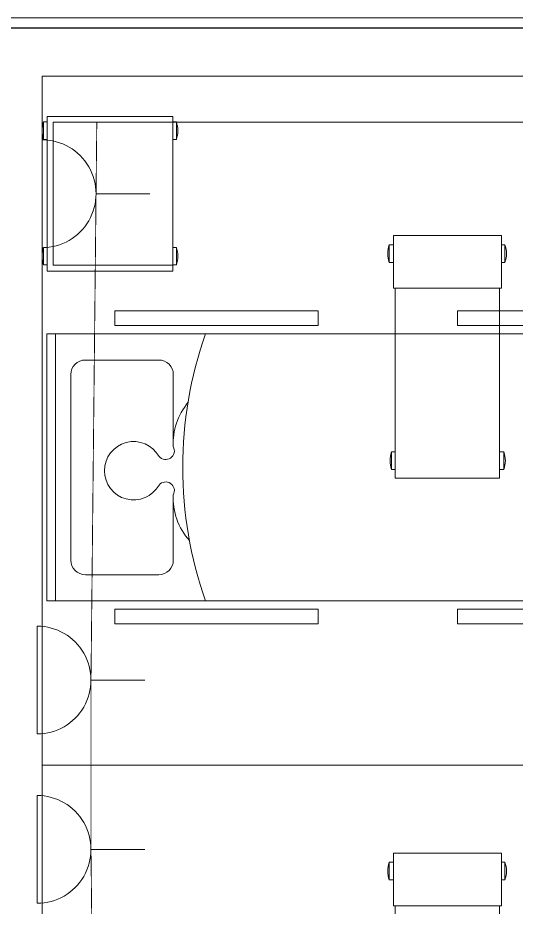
# Model space of a CAD drawing. Header units: metres. Extents: x 75097 to 220762, y -1557923 to -1361206.
# Drawn here: x 147968 to 149676, y -1436648 to -1433603 of the extents above; entities that cross this region are included whole.
import ezdxf

# ---------------------------------------------------------------- set-up
doc = ezdxf.new("R2010")
doc.units = ezdxf.units.M
doc.layers.get('0').update_dxf_attribs({"lineweight": 0})
doc.layers.add('A-100 - Copy$0$axes', color=8, linetype='Continuous')
for name, color, linetype, lineweight in [('A-100 - Copy$0$Medical Equipment and Furniture', 8, 'Continuous', 0), ('A-100 - Copy$0$Medical Equipment and Furniture1', 8, 'Continuous', 5), ('A-100 - Copy$0$Walls', 8, 'Continuous', 0)]:
    doc.layers.add(name, color=color, linetype=linetype, lineweight=lineweight)
doc.layers.add('E-POWR', color=7, linetype='Continuous', lineweight=9, true_color=0x4e7e3e)

# ---------------------------------------------------------------- blocks, each defined once
blk = doc.blocks.new('NORMAL SOCKET')
at = {"layer": 'E-POWR'}
for p, q in [((0, 307.7), (0, 615.4)), ((-307.7, 0), (307.7, 0))]:
    blk.add_line(p, q, dxfattribs=at)
blk.add_ellipse((0, 0), major_axis=(32.8, 305.9), ratio=1, start_param=4.81904, end_param=7.960633, dxfattribs=at)
blk = doc.blocks.new('A-100 - Copy$0$Hospital Bed')
at = {"layer": 'A-100 - Copy$0$Medical Equipment and Furniture1'}
for p, q in [((38.338, -101.6315, 0), (38.338, -101.6815, 0)), ((38.338, -101.6315, 0), (39.0347, -101.6315, 0)), ((39.0347, -101.6315, 0), (39.0347, -101.6815, 0)), ((39.5123, -101.6315, 0), (40.209, -101.6315, 0)), ((39.5123, -101.6315, 0), (39.5123, -101.6815, 0)), ((40.209, -101.6315, 0), (40.209, -101.6815, 0)), ((38.338, -101.6815, 0), (39.0347, -101.6815, 0)), ((39.5123, -101.6815, 0), (40.209, -101.6815, 0)), ((38.105, -102.6245, 0), (38.105, -101.7101, 0)), ((38.105, -101.7101, 0), (40.4164, -101.7101, 0)), ((38.135, -102.6245, 0), (38.135, -101.7101, 0)), ((40.3864, -101.7101, 0), (40.3864, -102.6245, 0)), ((40.4164, -101.7101, 0), (40.4164, -102.6245, 0)), ((38.2374, -101.7997, 0), (38.4887, -101.7997, 0)), ((38.1874, -102.485, 0), (38.1874, -101.8497, 0)), ((38.5387, -102.0476, 0), (38.5387, -101.8497, 0)), ((38.5387, -102.485, 0), (38.5387, -102.264, 0)), ((38.4887, -102.535, 0), (38.2374, -102.535, 0)), ((40.4164, -102.6245, 0), (38.105, -102.6245, 0)), ((38.338, -102.6532, 0), (38.338, -102.7032, 0)), ((39.0347, -102.6532, 0), (38.338, -102.6532, 0)), ((39.0347, -102.6532, 0), (39.0347, -102.7032, 0)), ((40.209, -102.6532, 0), (39.5123, -102.6532, 0)), ((39.5123, -102.6532, 0), (39.5123, -102.7032, 0)), ((40.209, -102.6532, 0), (40.209, -102.7032, 0)), ((39.0347, -102.7032, 0), (38.338, -102.7032, 0)), ((40.209, -102.7032, 0), (39.5123, -102.7032, 0))]:
    blk.add_line(p, q, dxfattribs=at)
at = {"layer": 'A-100 - Copy$0$Medical Equipment and Furniture1', "elevation": 0}
for points in [[(38.6489, -102.6245), (38.6489, -102.6245), (38.6489, -102.6245), (38.6489, -102.6245), (38.6489, -102.6245), (38.6489, -102.6245), (38.6489, -102.6245), (38.6489, -102.6245), (38.6489, -102.6245), (38.6489, -102.6245), (38.6489, -102.6245), (38.6489, -102.6245), (38.6489, -102.6245), (38.6489, -102.6245), (38.6489, -102.6245), (38.6489, -102.6245), (38.6489, -102.6245), (38.6489, -102.6245), (38.6489, -102.6245), (38.6489, -102.6245), (38.6489, -102.6245), (38.6489, -102.6245), (38.6489, -102.6245), (38.6489, -102.6245), (38.6489, -102.6245), (38.6489, -102.6245), (38.6489, -102.6245), (38.6489, -102.6245), (38.6489, -102.6245), (38.6489, -102.6245), (38.6489, -102.6245), (38.6489, -102.6245), (38.6489, -102.6245), (38.6489, -102.6245), (38.6489, -102.6245), (38.6489, -102.6245), (38.6489, -102.6245), (38.6489, -102.6245), (38.6489, -102.6245), (38.6489, -102.6245), (38.6489, -102.6245), (38.6489, -102.6245), (38.6489, -102.6245), (38.6489, -102.6245), (38.6489, -102.6245), (38.6489, -102.6245), (38.6489, -102.6245), (38.6489, -102.6245), (38.6489, -102.6245), (38.6489, -102.6245), (38.6489, -102.6245), (38.6489, -102.6245), (38.6489, -102.6245), (38.6489, -102.6245), (38.6489, -102.6245), (38.6489, -102.6245), (38.6489, -102.6245), (38.6489, -102.6245), (38.6489, -102.6245), (38.6489, -102.6245), (38.6489, -102.6245), (38.6489, -102.6245), (38.6489, -102.6245), (38.6489, -102.6245), (38.6489, -102.6245), (38.6489, -102.6245), (38.6489, -102.6245), (38.6489, -102.6245), (38.6489, -102.6245), (38.6489, -102.6245), (38.6489, -102.6245), (38.6489, -102.6245), (38.6489, -102.6245), (38.6489, -102.6245), (38.6489, -102.6245), (38.6489, -102.6245), (38.6489, -102.6245), (38.6489, -102.6245), (38.6489, -102.6245), (38.6489, -102.6245), (38.6489, -102.6245), (38.6489, -102.6245), (38.6489, -102.6245), (38.6489, -102.6245), (38.6489, -102.6245), (38.6489, -102.6245), (38.6489, -102.6245), (38.6489, -102.6245), (38.6489, -102.6245), (38.6489, -102.6245), (38.6489, -102.6245), (38.6489, -102.6245), (38.6489, -102.6245), (38.6489, -102.6245), (38.6489, -102.6245), (38.6489, -102.6245), (38.6489, -102.6245), (38.6489, -102.6245), (38.6489, -102.6245), (38.6489, -102.6245), (38.6489, -102.6245), (38.6489, -102.6245), (38.6489, -102.6245), (38.6489, -102.6245), (38.6489, -102.6245), (38.6489, -102.6245), (38.6489, -102.6245), (38.6489, -102.6245), (38.6489, -102.6245), (38.6489, -102.6245), (38.6489, -102.6245), (38.6489, -102.6245), (38.6489, -102.6245), (38.6489, -102.6245), (38.6489, -102.6245), (38.6489, -102.6245), (38.6489, -102.6245), (38.6489, -102.6245), (38.6489, -102.6245), (38.6489, -102.6245), (38.6489, -102.6245), (38.6489, -102.6245), (38.6489, -102.6245), (38.6489, -102.6245), (38.6489, -102.6245), (38.6489, -102.6245), (38.6489, -102.6245), (38.6489, -102.6245), (38.6489, -102.6245), (38.6489, -102.6245), (38.6489, -102.6245), (38.6489, -102.6245), (38.6489, -102.6245), (38.6489, -102.6245), (38.6489, -102.6245), (38.6489, -102.6245), (38.6489, -102.6245), (38.6489, -102.6245), (38.6489, -102.6245), (38.6489, -102.6245), (38.6489, -102.6245), (38.6489, -102.6245), (38.6489, -102.6245), (38.6489, -102.6245), (38.6489, -102.6245), (38.6489, -102.6245), (38.6489, -102.6245), (38.6489, -102.6245), (38.6489, -102.6245), (38.6489, -102.6245), (38.6489, -102.6245), (38.6489, -102.6245), (38.6489, -102.6245), (38.6489, -102.6245), (38.6489, -102.6245), (38.6489, -102.6245), (38.6489, -102.6245), (38.6489, -102.6245), (38.6489, -102.6245), (38.6489, -102.6245), (38.6489, -102.6245), (38.6489, -102.6245), (38.6489, -102.6245), (38.6489, -102.6245), (38.6489, -102.6245), (38.6489, -102.6245), (38.6489, -102.6245), (38.6489, -102.6245), (38.6489, -102.6245), (38.6489, -102.6245), (38.6489, -102.6245), (38.6489, -102.6245), (38.6489, -102.6245), (38.6489, -102.6245), (38.6489, -102.6245), (38.6489, -102.6245), (38.6489, -102.6245), (38.6489, -102.6245), (38.6489, -102.6245), (38.6489, -102.6245), (38.6489, -102.6245), (38.6489, -102.6245), (38.6489, -102.6245), (38.6489, -102.6245), (38.6489, -102.6245), (38.6489, -102.6245), (38.6489, -102.6245), (38.6489, -102.6245), (38.6489, -102.6245), (38.6489, -102.6245), (38.6489, -102.6245), (38.6489, -102.6245), (38.6489, -102.6245), (38.6489, -102.6245), (38.6489, -102.6245), (38.6489, -102.6245), (38.6489, -102.6245), (38.6489, -102.6245), (38.6489, -102.6245), (38.6489, -102.6245), (38.6489, -102.6245), (38.6489, -102.6245), (38.6489, -102.6245), (38.6489, -102.6245), (38.6489, -102.6245), (38.6489, -102.6245), (38.6489, -102.6245), (38.6489, -102.6245), (38.6489, -102.6245), (38.6489, -102.6245), (38.6489, -102.6245), (38.6489, -102.6245), (38.6489, -102.6245), (38.6489, -102.6245), (38.6489, -102.6245), (38.6489, -102.6245), (38.6489, -102.6245), (38.6489, -102.6245), (38.6489, -102.6245)], [(38.6489, -102.6245), (38.6489, -102.6245), (38.6489, -102.6245), (38.6489, -102.6245), (38.6489, -102.6245), (38.6489, -102.6245), (38.6489, -102.6245), (38.6489, -102.6245), (38.6489, -102.6245), (38.6489, -102.6245), (38.6489, -102.6245), (38.6489, -102.6245), (38.6489, -102.6245), (38.6489, -102.6245), (38.6489, -102.6245), (38.6489, -102.6245), (38.6489, -102.6245), (38.6489, -102.6245), (38.6489, -102.6245), (38.6489, -102.6245), (38.6489, -102.6245), (38.6489, -102.6245), (38.6489, -102.6245), (38.6489, -102.6245), (38.6489, -102.6245), (38.6489, -102.6245), (38.6489, -102.6245), (38.6489, -102.6245), (38.6489, -102.6245), (38.6489, -102.6245), (38.6489, -102.6245), (38.6489, -102.6245), (38.6489, -102.6245), (38.6489, -102.6245), (38.6489, -102.6245), (38.6489, -102.6245), (38.6489, -102.6245), (38.6489, -102.6245), (38.6489, -102.6245), (38.6489, -102.6245), (38.6489, -102.6245), (38.6489, -102.6245), (38.6489, -102.6245), (38.6489, -102.6245), (38.6489, -102.6245), (38.6489, -102.6245), (38.6489, -102.6245), (38.6489, -102.6245), (38.6489, -102.6245), (38.6489, -102.6245), (38.6489, -102.6245), (38.6489, -102.6245), (38.6489, -102.6245), (38.6489, -102.6245), (38.6489, -102.6245), (38.6489, -102.6245), (38.6489, -102.6245), (38.6489, -102.6245), (38.6489, -102.6245), (38.6489, -102.6245), (38.6489, -102.6245), (38.6489, -102.6245), (38.6489, -102.6245), (38.6489, -102.6245), (38.6489, -102.6245), (38.6489, -102.6245), (38.6489, -102.6245), (38.6489, -102.6245), (38.6489, -102.6245), (38.6489, -102.6245), (38.6489, -102.6245), (38.6489, -102.6245), (38.6489, -102.6245), (38.6489, -102.6245), (38.6489, -102.6245), (38.6489, -102.6245), (38.6489, -102.6245), (38.6489, -102.6245), (38.6489, -102.6245), (38.6489, -102.6245), (38.6489, -102.6245), (38.6489, -102.6245), (38.6489, -102.6245), (38.6489, -102.6245), (38.6489, -102.6245), (38.6489, -102.6245), (38.6489, -102.6245), (38.6489, -102.6245), (38.6489, -102.6245), (38.6489, -102.6245), (38.6489, -102.6245), (38.6489, -102.6245), (38.6489, -102.6245), (38.6489, -102.6245), (38.6489, -102.6245), (38.6489, -102.6245), (38.6489, -102.6245), (38.6489, -102.6245), (38.6489, -102.6245), (38.6489, -102.6245), (38.6489, -102.6245), (38.6489, -102.6245), (38.6489, -102.6245), (38.6489, -102.6245), (38.6489, -102.6245), (38.6489, -102.6245), (38.6489, -102.6245), (38.6489, -102.6245), (38.6489, -102.6245), (38.6489, -102.6245), (38.6489, -102.6245), (38.6489, -102.6245), (38.6489, -102.6245), (38.6489, -102.6245), (38.6489, -102.6245), (38.6489, -102.6245), (38.6489, -102.6245), (38.6489, -102.6245), (38.6489, -102.6245), (38.6489, -102.6245), (38.6489, -102.6245), (38.6489, -102.6245), (38.6489, -102.6245), (38.6489, -102.6245), (38.6489, -102.6245), (38.6489, -102.6245), (38.6489, -102.6245), (38.6489, -102.6245), (38.6489, -102.6245), (38.6489, -102.6245), (38.6489, -102.6245), (38.6489, -102.6245), (38.6489, -102.6245), (38.6489, -102.6245), (38.6489, -102.6245), (38.6489, -102.6245), (38.6489, -102.6245), (38.6489, -102.6245), (38.6489, -102.6245), (38.6489, -102.6245), (38.6489, -102.6245), (38.6489, -102.6245), (38.6489, -102.6245), (38.6489, -102.6245), (38.6489, -102.6245), (38.6489, -102.6245), (38.6489, -102.6245), (38.6489, -102.6245), (38.6489, -102.6245), (38.6489, -102.6245), (38.6489, -102.6245), (38.6489, -102.6245), (38.6489, -102.6245), (38.6489, -102.6245), (38.6489, -102.6245), (38.6489, -102.6245), (38.6489, -102.6245), (38.6489, -102.6245), (38.6489, -102.6245), (38.6489, -102.6245), (38.6489, -102.6245), (38.6489, -102.6245), (38.6489, -102.6245), (38.6489, -102.6245), (38.6489, -102.6245), (38.6489, -102.6245), (38.6489, -102.6245), (38.6489, -102.6245), (38.6489, -102.6245), (38.6489, -102.6245), (38.6489, -102.6245), (38.6489, -102.6245), (38.6489, -102.6245), (38.6489, -102.6245), (38.6489, -102.6245), (38.6489, -102.6245), (38.6489, -102.6245), (38.6489, -102.6245), (38.6489, -102.6245), (38.6489, -102.6245), (38.6489, -102.6245), (38.6489, -102.6245), (38.6489, -102.6245), (38.6489, -102.6245), (38.6489, -102.6245), (38.6489, -102.6245), (38.6489, -102.6245), (38.6489, -102.6245), (38.6489, -102.6245), (38.6489, -102.6245), (38.6489, -102.6245), (38.6489, -102.6245), (38.6489, -102.6245), (38.6489, -102.6245), (38.6489, -102.6245), (38.6489, -102.6245), (38.6489, -102.6245), (38.6489, -102.6245), (38.6489, -102.6245), (38.6489, -102.6245), (38.6489, -102.6245), (38.6489, -102.6245), (38.6489, -102.6245), (38.6489, -102.6245), (38.6489, -102.6245), (38.6489, -102.6245), (38.6489, -102.6245), (38.6489, -102.6245), (38.6489, -102.6245), (38.6489, -102.6245), (38.6489, -102.6245), (38.6489, -102.6245), (38.6489, -102.6245), (38.6489, -102.6245)], [(38.6489, -102.6245), (38.6489, -102.6245), (38.6489, -102.6245), (38.6489, -102.6245), (38.6489, -102.6245), (38.6489, -102.6245), (38.6489, -102.6245), (38.6489, -102.6245), (38.6489, -102.6245), (38.6489, -102.6245), (38.6489, -102.6245), (38.6489, -102.6245), (38.6489, -102.6245), (38.6489, -102.6245), (38.6489, -102.6245), (38.6489, -102.6245), (38.6489, -102.6245), (38.6489, -102.6245), (38.6489, -102.6245), (38.6489, -102.6245), (38.6489, -102.6245), (38.6489, -102.6245), (38.6489, -102.6245), (38.6489, -102.6245), (38.6489, -102.6245), (38.6489, -102.6245), (38.6489, -102.6245), (38.6489, -102.6245), (38.6489, -102.6245), (38.6489, -102.6245), (38.6489, -102.6245), (38.6489, -102.6245), (38.6489, -102.6245), (38.6489, -102.6245), (38.6489, -102.6245), (38.6489, -102.6245), (38.6489, -102.6245), (38.6489, -102.6245), (38.6489, -102.6245), (38.6489, -102.6245), (38.6489, -102.6245), (38.6489, -102.6245), (38.6489, -102.6245), (38.6489, -102.6245), (38.6489, -102.6245), (38.6489, -102.6245), (38.6489, -102.6245), (38.6489, -102.6245), (38.6489, -102.6245), (38.6489, -102.6245), (38.6489, -102.6245), (38.6489, -102.6245), (38.6489, -102.6245), (38.6489, -102.6245), (38.6489, -102.6245), (38.6489, -102.6245), (38.6489, -102.6245), (38.6489, -102.6245), (38.6489, -102.6245), (38.6489, -102.6245), (38.6489, -102.6245), (38.6489, -102.6245), (38.6489, -102.6245), (38.6489, -102.6245), (38.6489, -102.6245), (38.6489, -102.6245), (38.6489, -102.6245), (38.6489, -102.6245), (38.6489, -102.6245), (38.6489, -102.6245), (38.6489, -102.6245), (38.6489, -102.6245), (38.6489, -102.6245), (38.6489, -102.6245), (38.6489, -102.6245), (38.6489, -102.6245), (38.6489, -102.6245), (38.6489, -102.6245), (38.6489, -102.6245), (38.6489, -102.6245), (38.6489, -102.6245), (38.6489, -102.6245), (38.6489, -102.6245), (38.6489, -102.6245), (38.6489, -102.6245), (38.6489, -102.6245), (38.6489, -102.6245), (38.6489, -102.6245), (38.6489, -102.6245), (38.6489, -102.6245), (38.6489, -102.6245), (38.6489, -102.6245), (38.6489, -102.6245), (38.6489, -102.6245), (38.6489, -102.6245), (38.6489, -102.6245), (38.6489, -102.6245), (38.6489, -102.6245), (38.6489, -102.6245), (38.6489, -102.6245), (38.6489, -102.6245), (38.6489, -102.6245), (38.6489, -102.6245), (38.6489, -102.6245), (38.6489, -102.6245), (38.6489, -102.6245), (38.6489, -102.6245), (38.6489, -102.6245), (38.6489, -102.6245), (38.6489, -102.6245), (38.6489, -102.6245), (38.6489, -102.6245), (38.6489, -102.6245), (38.6489, -102.6245), (38.6489, -102.6245), (38.6489, -102.6245), (38.6489, -102.6245), (38.6489, -102.6245), (38.6489, -102.6245), (38.6489, -102.6245), (38.6489, -102.6245), (38.6489, -102.6245), (38.6489, -102.6245), (38.6489, -102.6245), (38.6489, -102.6245), (38.6489, -102.6245), (38.6489, -102.6245), (38.6489, -102.6245), (38.6489, -102.6245), (38.6489, -102.6245), (38.6489, -102.6245), (38.6489, -102.6245), (38.6489, -102.6245), (38.6489, -102.6245), (38.6489, -102.6245), (38.6489, -102.6245), (38.6489, -102.6245), (38.6489, -102.6245), (38.6489, -102.6245), (38.6489, -102.6245), (38.6489, -102.6245), (38.6489, -102.6245), (38.6489, -102.6245), (38.6489, -102.6245), (38.6489, -102.6245), (38.6489, -102.6245), (38.6489, -102.6245), (38.6489, -102.6245), (38.6489, -102.6245), (38.6489, -102.6245), (38.6489, -102.6245), (38.6489, -102.6245), (38.6489, -102.6245), (38.6489, -102.6245), (38.6489, -102.6245), (38.6489, -102.6245), (38.6489, -102.6245), (38.6489, -102.6245), (38.6489, -102.6245), (38.6489, -102.6245), (38.6489, -102.6245), (38.6489, -102.6245), (38.6489, -102.6245), (38.6489, -102.6245), (38.6489, -102.6245), (38.6489, -102.6245), (38.6489, -102.6245), (38.6489, -102.6245), (38.6489, -102.6245), (38.6489, -102.6245), (38.6489, -102.6245), (38.6489, -102.6245), (38.6489, -102.6245), (38.6489, -102.6245), (38.6489, -102.6245), (38.6489, -102.6245), (38.6489, -102.6245), (38.6489, -102.6245), (38.6489, -102.6245), (38.6489, -102.6245), (38.6489, -102.6245), (38.6489, -102.6245), (38.6489, -102.6245), (38.6489, -102.6245), (38.6489, -102.6245), (38.6489, -102.6245), (38.6489, -102.6245), (38.6489, -102.6245), (38.6489, -102.6245), (38.6489, -102.6245), (38.6489, -102.6245), (38.6489, -102.6245), (38.6489, -102.6245), (38.6489, -102.6245), (38.6489, -102.6245), (38.6489, -102.6245), (38.6489, -102.6245), (38.6489, -102.6245), (38.6489, -102.6245), (38.6489, -102.6245), (38.6489, -102.6245), (38.6489, -102.6245), (38.6489, -102.6245), (38.6489, -102.6245), (38.6489, -102.6245), (38.6489, -102.6245), (38.6489, -102.6245), (38.6489, -102.6245), (38.6489, -102.6245), (38.6489, -102.6245), (38.6489, -102.6245), (38.6489, -102.6245), (38.6489, -102.6245), (38.6489, -102.6245), (38.6489, -102.6245), (38.6489, -102.6245), (38.6489, -102.6245), (38.6489, -102.6245), (38.6489, -102.6245), (38.6489, -102.6245), (38.6489, -102.6245), (38.6489, -102.6245), (38.6489, -102.6245), (38.6489, -102.6245), (38.6489, -102.6245), (38.6489, -102.6245), (38.6489, -102.6245), (38.6489, -102.6245), (38.6489, -102.6245), (38.6489, -102.6245), (38.6489, -102.6245), (38.6489, -102.6245), (38.6489, -102.6245), (38.6489, -102.6245), (38.6489, -102.6245), (38.6489, -102.6245), (38.6489, -102.6245), (38.6489, -102.6245), (38.6489, -102.6245), (38.6489, -102.6245), (38.6489, -102.6245), (38.6489, -102.6245), (38.6489, -102.6245), (38.6489, -102.6245), (38.6489, -102.6245), (38.6489, -102.6245), (38.6489, -102.6245), (38.6489, -102.6245), (38.6489, -102.6245), (38.6489, -102.6245), (38.6489, -102.6245), (38.6489, -102.6245), (38.6489, -102.6245), (38.6489, -102.6245), (38.6489, -102.6245), (38.6489, -102.6245), (38.6489, -102.6245), (38.6489, -102.6245), (38.6489, -102.6245), (38.6489, -102.6245), (38.6489, -102.6245), (38.6489, -102.6245), (38.6489, -102.6245), (38.6489, -102.6245), (38.6489, -102.6245), (38.6489, -102.6245), (38.6489, -102.6245), (38.6489, -102.6245), (38.6489, -102.6245), (38.6489, -102.6245), (38.6489, -102.6245), (38.6489, -102.6245), (38.6489, -102.6245), (38.6489, -102.6245), (38.6489, -102.6245), (38.6489, -102.6245), (38.6489, -102.6245)]]:
    blk.add_lwpolyline(points, close=True, dxfattribs=at)
for points in [[(38.6489, -102.6245), (38.6489, -102.6245), (38.6489, -102.6245), (38.6489, -102.6245), (38.6489, -102.6245), (38.6489, -102.6245), (38.6489, -102.6245), (38.6489, -102.6245)], [(38.6489, -102.6245), (38.6489, -102.6245), (38.6489, -102.6245), (38.6489, -102.6245), (38.6489, -102.6245), (38.6489, -102.6245), (38.6489, -102.6245), (38.6489, -102.6245), (38.6489, -102.6245), (38.6489, -102.6245), (38.6489, -102.6245), (38.6489, -102.6245), (38.6489, -102.6245), (38.6489, -102.6245), (38.6489, -102.6245), (38.6489, -102.6245), (38.6489, -102.6245), (38.6489, -102.6245), (38.6489, -102.6245), (38.6489, -102.6245), (38.6489, -102.6245), (38.6489, -102.6245), (38.6489, -102.6245), (38.6489, -102.6245), (38.6489, -102.6245), (38.6489, -102.6245), (38.6489, -102.6245), (38.6489, -102.6245), (38.6489, -102.6245), (38.6489, -102.6245), (38.6489, -102.6245), (38.6489, -102.6245), (38.6489, -102.6245), (38.6489, -102.6245), (38.6489, -102.6245), (38.6489, -102.6245), (38.6489, -102.6245), (38.6489, -102.6245), (38.6489, -102.6245), (38.6489, -102.6245), (38.6489, -102.6245), (38.6489, -102.6245), (38.6489, -102.6245), (38.6489, -102.6245), (38.6489, -102.6245), (38.6489, -102.6245), (38.6489, -102.6245), (38.6489, -102.6245), (38.6489, -102.6245), (38.6489, -102.6245), (38.6489, -102.6245), (38.6489, -102.6245), (38.6489, -102.6245), (38.6489, -102.6245), (38.6489, -102.6245), (38.6489, -102.6245), (38.6489, -102.6245), (38.6489, -102.6245), (38.6489, -102.6245), (38.6489, -102.6245), (38.6489, -102.6245), (38.6489, -102.6245), (38.6489, -102.6245), (38.6489, -102.6245), (38.6489, -102.6245), (38.6489, -102.6245), (38.6489, -102.6245), (38.6489, -102.6245), (38.6489, -102.6245), (38.6489, -102.6245), (38.6489, -102.6245), (38.6489, -102.6245), (38.6489, -102.6245), (38.6489, -102.6245), (38.6489, -102.6245), (38.6489, -102.6245), (38.6489, -102.6245), (38.6489, -102.6245), (38.6489, -102.6245), (38.6489, -102.6245), (38.6489, -102.6245), (38.6489, -102.6245), (38.6489, -102.6245), (38.6489, -102.6245), (38.6489, -102.6245), (38.6489, -102.6245), (38.6489, -102.6245), (38.6489, -102.6245), (38.6489, -102.6245), (38.6489, -102.6245), (38.6489, -102.6245), (38.6489, -102.6245), (38.6489, -102.6245), (38.6489, -102.6245), (38.6489, -102.6245), (38.6489, -102.6245), (38.6489, -102.6245), (38.6489, -102.6245), (38.6489, -102.6245), (38.6489, -102.6245), (38.6489, -102.6245), (38.6489, -102.6245), (38.6489, -102.6245), (38.6489, -102.6245), (38.6489, -102.6245), (38.6489, -102.6245), (38.6489, -102.6245), (38.6489, -102.6245), (38.6489, -102.6245), (38.6489, -102.6245), (38.6489, -102.6245)], [(38.6489, -102.6245), (38.6489, -102.6245), (38.6489, -102.6245), (38.6489, -102.6245), (38.6489, -102.6245), (38.6489, -102.6245), (38.6489, -102.6245), (38.6489, -102.6245), (38.6489, -102.6245), (38.6489, -102.6245), (38.6489, -102.6245), (38.6489, -102.6245), (38.6489, -102.6245), (38.6489, -102.6245), (38.6489, -102.6245), (38.6489, -102.6245), (38.6489, -102.6245)], [(38.6489, -102.6245), (38.6489, -102.6245), (38.6489, -102.6245), (38.6489, -102.6245), (38.6489, -102.6245), (38.6489, -102.6245), (38.6489, -102.6245)], [(38.6489, -102.6245), (38.6489, -102.6245), (38.6489, -102.6245), (38.6489, -102.6245), (38.6489, -102.6245), (38.6489, -102.6245), (38.6489, -102.6245), (38.6489, -102.6245), (38.6489, -102.6245), (38.6489, -102.6245), (38.6489, -102.6245), (38.6489, -102.6245)], [(38.6489, -102.6245), (38.6489, -102.6245), (38.6489, -102.6245), (38.6489, -102.6245), (38.6489, -102.6245), (38.6489, -102.6245), (38.6489, -102.6245), (38.6489, -102.6245), (38.6489, -102.6245), (38.6489, -102.6245), (38.6489, -102.6245), (38.6489, -102.6245), (38.6489, -102.6245), (38.6489, -102.6245), (38.6489, -102.6245), (38.6489, -102.6245), (38.6489, -102.6245), (38.6489, -102.6245), (38.6489, -102.6245), (38.6489, -102.6245), (38.6489, -102.6245), (38.6489, -102.6245), (38.6489, -102.6245), (38.6489, -102.6245), (38.6489, -102.6245), (38.6489, -102.6245), (38.6489, -102.6245), (38.6489, -102.6245), (38.6489, -102.6245), (38.6489, -102.6245), (38.6489, -102.6245), (38.6489, -102.6245), (38.6489, -102.6245), (38.6489, -102.6245), (38.6489, -102.6245), (38.6489, -102.6245), (38.6489, -102.6245), (38.6489, -102.6245), (38.6489, -102.6245), (38.6489, -102.6245), (38.6489, -102.6245), (38.6489, -102.6245), (38.6489, -102.6245), (38.6489, -102.6245), (38.6489, -102.6245), (38.6489, -102.6245), (38.6489, -102.6245), (38.6489, -102.6245), (38.6489, -102.6245), (38.6489, -102.6245), (38.6489, -102.6245), (38.6489, -102.6245), (38.6489, -102.6245), (38.6489, -102.6245), (38.6489, -102.6245), (38.6489, -102.6245), (38.6489, -102.6245), (38.6489, -102.6245), (38.6489, -102.6245), (38.6489, -102.6245), (38.6489, -102.6245), (38.6489, -102.6245), (38.6489, -102.6245), (38.6489, -102.6245), (38.6489, -102.6245), (38.6489, -102.6245), (38.6489, -102.6245), (38.6489, -102.6245), (38.6489, -102.6245), (38.6489, -102.6245), (38.6489, -102.6245), (38.6489, -102.6245), (38.6489, -102.6245), (38.6489, -102.6245), (38.6489, -102.6245), (38.6489, -102.6245), (38.6489, -102.6245), (38.6489, -102.6245), (38.6489, -102.6245), (38.6489, -102.6245), (38.6489, -102.6245), (38.6489, -102.6245), (38.6489, -102.6245), (38.6489, -102.6245), (38.6489, -102.6245), (38.6489, -102.6245), (38.6489, -102.6245), (38.6489, -102.6245), (38.6489, -102.6245)], [(38.6489, -102.6245), (38.6489, -102.6245), (38.6489, -102.6245), (38.6489, -102.6245), (38.6489, -102.6245), (38.6489, -102.6245), (38.6489, -102.6245), (38.6489, -102.6245), (38.6489, -102.6245), (38.6489, -102.6245), (38.6489, -102.6245), (38.6489, -102.6245), (38.6489, -102.6245), (38.6489, -102.6245), (38.6489, -102.6245), (38.6489, -102.6245), (38.6489, -102.6245), (38.6489, -102.6245), (38.6489, -102.6245), (38.6489, -102.6245), (38.6489, -102.6245), (38.6489, -102.6245), (38.6489, -102.6245), (38.6489, -102.6245), (38.6489, -102.6245), (38.6489, -102.6245), (38.6489, -102.6245), (38.6489, -102.6245), (38.6489, -102.6245), (38.6489, -102.6245), (38.6489, -102.6245), (38.6489, -102.6245), (38.6489, -102.6245), (38.6489, -102.6245), (38.6489, -102.6245), (38.6489, -102.6245), (38.6489, -102.6245), (38.6489, -102.6245), (38.6489, -102.6245), (38.6489, -102.6245), (38.6489, -102.6245), (38.6489, -102.6245), (38.6489, -102.6245), (38.6489, -102.6245), (38.6489, -102.6245), (38.6489, -102.6245), (38.6489, -102.6245), (38.6489, -102.6245), (38.6489, -102.6245), (38.6489, -102.6245), (38.6489, -102.6245), (38.6489, -102.6245), (38.6489, -102.6245), (38.6489, -102.6245)], [(38.6489, -102.6245), (38.6489, -102.6245), (38.6489, -102.6245), (38.6489, -102.6245), (38.6489, -102.6245), (38.6489, -102.6245), (38.6489, -102.6245), (38.6489, -102.6245), (38.6489, -102.6245), (38.6489, -102.6245)], [(38.6489, -102.6245), (38.6489, -102.6245), (38.6489, -102.6245), (38.6489, -102.6245), (38.6489, -102.6245), (38.6489, -102.6245), (38.6489, -102.6245), (38.6489, -102.6245), (38.6489, -102.6245), (38.6489, -102.6245)], [(38.6489, -102.6245), (38.6489, -102.6245), (38.6489, -102.6245), (38.6489, -102.6245), (38.6489, -102.6245), (38.6489, -102.6245), (38.6489, -102.6245), (38.6489, -102.6245), (38.6489, -102.6245), (38.6489, -102.6245), (38.6489, -102.6245), (38.6489, -102.6245), (38.6489, -102.6245), (38.6489, -102.6245), (38.6489, -102.6245)], [(38.6489, -102.6245), (38.6489, -102.6245), (38.6489, -102.6245), (38.6489, -102.6245), (38.6489, -102.6245), (38.6489, -102.6245), (38.6489, -102.6245), (38.6489, -102.6245), (38.6489, -102.6245), (38.6489, -102.6245)], [(38.6489, -102.6245), (38.6489, -102.6245), (38.6489, -102.6245), (38.6489, -102.6245), (38.6489, -102.6245), (38.6489, -102.6245), (38.6489, -102.6245)], [(38.6489, -102.6245), (38.6489, -102.6245), (38.6489, -102.6245), (38.6489, -102.6245), (38.6489, -102.6245), (38.6489, -102.6245), (38.6489, -102.6245), (38.6489, -102.6245), (38.6489, -102.6245), (38.6489, -102.6245)], [(38.6489, -102.6245), (38.6489, -102.6245), (38.6489, -102.6245), (38.6489, -102.6245), (38.6489, -102.6245), (38.6489, -102.6245), (38.6489, -102.6245), (38.6489, -102.6245), (38.6489, -102.6245), (38.6489, -102.6245), (38.6489, -102.6245), (38.6489, -102.6245), (38.6489, -102.6245), (38.6489, -102.6245), (38.6489, -102.6245), (38.6489, -102.6245), (38.6489, -102.6245), (38.6489, -102.6245)], [(38.6489, -102.6245), (38.6489, -102.6245), (38.6489, -102.6245), (38.6489, -102.6245), (38.6489, -102.6245), (38.6489, -102.6245), (38.6489, -102.6245), (38.6489, -102.6245), (38.6489, -102.6245)]]:
    blk.add_lwpolyline(points, dxfattribs=at)
at = {"layer": 'A-100 - Copy$0$Medical Equipment and Furniture1'}
for centre, radius, start, end in [((39.9488, -102.1673, 0), 1.378, 160.6222, 199.3778), ((38.2374, -101.8497, 0), 0.05, 90, 180), ((38.4887, -101.8497, 0), 0.05, 0, 90), ((38.7578, -102.0625, 0), 0.2195, 138.2973, 182.816), ((38.4026, -102.1558, 0), 0.1, 29.3037, 330.6963), ((38.5126, -102.0878, 0), 0.0297, 220.0437, 29.1003), ((38.5126, -102.2238, 0), 0.0297, 330.8997, 139.9563), ((38.7578, -102.2491, 0), 0.2195, 177.184, 219.6878), ((38.2374, -102.485, 0), 0.05, 180, 270), ((38.4887, -102.485, 0), 0.05, 270, 0)]:
    blk.add_arc(centre, radius, start, end, dxfattribs=at)
blk = doc.blocks.new('A-100 - Copy$0$HF13963-P')
at = {"layer": 'A-100 - Copy$0$Medical Equipment and Furniture1'}
for p, q in [((0.18, 0.185), (0, 0.185)), ((0, 0.185), (0, -0.185)), ((0.0915, 0.1995), (0.0315, 0.1995)), ((0.0315, 0.1995), (0.0315, 0.185)), ((0.0915, 0.1995), (0.0915, 0.185)), ((0.18, 0.185), (0.18, -0.185)), ((0.8007, 0.1919), (0.7407, 0.1919)), ((0.7407, 0.1919), (0.7407, 0.1788)), ((0.8007, 0.1919), (0.8007, 0.1788)), ((0.83, 0.1788), (0.18, 0.1788)), ((0.83, -0.1788), (0.83, 0.1788)), ((0.18, -0.1788), (0.83, -0.1788)), ((0.7407, -0.1788), (0.7407, -0.1933)), ((0.8007, -0.1788), (0.8007, -0.1933)), ((0.18, -0.185), (0, -0.185)), ((0.0315, -0.185), (0.0315, -0.1971)), ((0.0915, -0.1971), (0.0315, -0.1971)), ((0.0915, -0.185), (0.0915, -0.1971)), ((0.8007, -0.1933), (0.7407, -0.1933))]:
    blk.add_line(p, q, dxfattribs=at)
for centre, start, end in [((0.0615, 0.112), 71.0754, 108.9246), ((0.7707, 0.1044), 71.0754, 108.9246), ((0.0615, -0.1096), 251.0754, 288.9246), ((0.7707, -0.1058), 251.0754, 288.9246)]:
    blk.add_arc(centre, 0.0925, start, end, dxfattribs=at)
blk = doc.blocks.new('A-100 - Copy$0$HF10531-P')
at = {"layer": 'A-100 - Copy$0$Medical Equipment and Furniture1'}
for p, q in [((0.53, 0.43), (0, 0.43)), ((0, 0.43), (0, 0)), ((0.0791, 0.4424), (0.0191, 0.4424)), ((0.0191, 0.4424), (0.0191, 0.43)), ((0.0791, 0.4424), (0.0791, 0.43)), ((0.5086, 0.4424), (0.4486, 0.4424)), ((0.4486, 0.4424), (0.4486, 0.43)), ((0.5086, 0.4424), (0.5086, 0.43)), ((0.53, 0), (0.53, 0.43)), ((0.51, 0.41), (0.02, 0.41)), ((0.02, 0.41), (0.02, 0)), ((0.51, 0), (0.51, 0.41)), ((0, 0), (0.53, 0)), ((0.0191, -0.0124), (0.0191, 0)), ((0.0791, -0.0124), (0.0791, 0)), ((0.4486, -0.0124), (0.4486, 0)), ((0.5086, -0.0124), (0.5086, 0)), ((0.0791, -0.0124), (0.0191, -0.0124)), ((0.5086, -0.0124), (0.4486, -0.0124))]:
    blk.add_line(p, q, dxfattribs=at)
for points in [[(0.02, 0.41), (0.02, 0.41), (0.02, 0.41), (0.02, 0.41), (0.02, 0.41), (0.02, 0.41), (0.02, 0.41), (0.02, 0.41), (0.02, 0.41), (0.02, 0.41), (0.02, 0.41), (0.02, 0.41), (0.02, 0.41), (0.02, 0.41), (0.02, 0.41), (0.02, 0.41), (0.02, 0.41), (0.02, 0.41), (0.02, 0.41), (0.02, 0.41), (0.02, 0.41), (0.02, 0.41), (0.02, 0.41), (0.02, 0.41), (0.02, 0.41), (0.02, 0.41), (0.02, 0.41), (0.02, 0.41), (0.02, 0.41), (0.02, 0.41), (0.02, 0.41), (0.02, 0.41), (0.02, 0.41), (0.02, 0.41), (0.02, 0.41), (0.02, 0.41), (0.02, 0.41), (0.02, 0.41), (0.02, 0.41), (0.02, 0.41), (0.02, 0.41), (0.02, 0.41), (0.02, 0.41), (0.02, 0.41), (0.02, 0.41), (0.02, 0.41), (0.02, 0.41), (0.02, 0.41), (0.02, 0.41), (0.02, 0.41), (0.02, 0.41), (0.02, 0.41), (0.02, 0.41), (0.02, 0.41), (0.02, 0.41), (0.02, 0.41), (0.02, 0.41), (0.02, 0.41), (0.02, 0.41), (0.02, 0.41), (0.02, 0.41), (0.02, 0.41), (0.02, 0.41), (0.02, 0.41), (0.02, 0.41), (0.02, 0.41), (0.02, 0.41), (0.02, 0.41), (0.02, 0.41), (0.02, 0.41), (0.02, 0.41), (0.02, 0.41), (0.02, 0.41), (0.02, 0.41), (0.02, 0.41), (0.02, 0.41), (0.02, 0.41), (0.02, 0.41), (0.02, 0.41), (0.02, 0.41), (0.02, 0.41), (0.02, 0.41), (0.02, 0.41), (0.02, 0.41), (0.02, 0.41), (0.02, 0.41), (0.02, 0.41), (0.02, 0.41), (0.02, 0.41), (0.02, 0.41), (0.02, 0.41), (0.02, 0.41), (0.02, 0.41), (0.02, 0.41), (0.02, 0.41), (0.02, 0.41), (0.02, 0.41), (0.02, 0.41), (0.02, 0.41), (0.02, 0.41), (0.02, 0.41), (0.02, 0.41), (0.02, 0.41), (0.02, 0.41), (0.02, 0.41), (0.02, 0.41), (0.02, 0.41), (0.02, 0.41), (0.02, 0.41), (0.02, 0.41), (0.02, 0.41), (0.02, 0.41), (0.02, 0.41), (0.02, 0.41), (0.02, 0.41), (0.02, 0.41), (0.02, 0.41), (0.02, 0.41), (0.02, 0.41), (0.02, 0.41), (0.02, 0.41), (0.02, 0.41), (0.02, 0.41), (0.02, 0.41), (0.02, 0.41), (0.02, 0.41), (0.02, 0.41), (0.02, 0.41), (0.02, 0.41), (0.02, 0.41), (0.02, 0.41), (0.02, 0.41), (0.02, 0.41), (0.02, 0.41), (0.02, 0.41), (0.02, 0.41), (0.02, 0.41), (0.02, 0.41), (0.02, 0.41), (0.02, 0.41), (0.02, 0.41), (0.02, 0.41), (0.02, 0.41), (0.02, 0.41), (0.02, 0.41), (0.02, 0.41), (0.02, 0.41), (0.02, 0.41), (0.02, 0.41), (0.02, 0.41), (0.02, 0.41), (0.02, 0.41), (0.02, 0.41), (0.02, 0.41), (0.02, 0.41), (0.02, 0.41), (0.02, 0.41), (0.02, 0.41), (0.02, 0.41), (0.02, 0.41), (0.02, 0.41), (0.02, 0.41), (0.02, 0.41), (0.02, 0.41), (0.02, 0.41), (0.02, 0.41), (0.02, 0.41), (0.02, 0.41), (0.02, 0.41), (0.02, 0.41), (0.02, 0.41), (0.02, 0.41), (0.02, 0.41), (0.02, 0.41), (0.02, 0.41), (0.02, 0.41), (0.02, 0.41), (0.02, 0.41), (0.02, 0.41), (0.02, 0.41), (0.02, 0.41), (0.02, 0.41), (0.02, 0.41), (0.02, 0.41), (0.02, 0.41), (0.02, 0.41), (0.02, 0.41), (0.02, 0.41), (0.02, 0.41), (0.02, 0.41), (0.02, 0.41), (0.02, 0.41), (0.02, 0.41), (0.02, 0.41), (0.02, 0.41), (0.02, 0.41), (0.02, 0.41), (0.02, 0.41), (0.02, 0.41), (0.02, 0.41), (0.02, 0.41), (0.02, 0.41), (0.02, 0.41), (0.02, 0.41), (0.02, 0.41), (0.02, 0.41), (0.02, 0.41), (0.02, 0.41), (0.02, 0.41), (0.02, 0.41), (0.02, 0.41), (0.02, 0.41), (0.02, 0.41), (0.02, 0.41), (0.02, 0.41), (0.02, 0.41), (0.02, 0.41), (0.02, 0.41), (0.02, 0.41)], [(0.02, 0.41), (0.02, 0.41), (0.02, 0.41), (0.02, 0.41), (0.02, 0.41), (0.02, 0.41), (0.02, 0.41), (0.02, 0.41), (0.02, 0.41), (0.02, 0.41), (0.02, 0.41), (0.02, 0.41), (0.02, 0.41), (0.02, 0.41), (0.02, 0.41), (0.02, 0.41), (0.02, 0.41), (0.02, 0.41), (0.02, 0.41), (0.02, 0.41), (0.02, 0.41), (0.02, 0.41), (0.02, 0.41), (0.02, 0.41), (0.02, 0.41), (0.02, 0.41), (0.02, 0.41), (0.02, 0.41), (0.02, 0.41), (0.02, 0.41), (0.02, 0.41), (0.02, 0.41), (0.02, 0.41), (0.02, 0.41), (0.02, 0.41), (0.02, 0.41), (0.02, 0.41), (0.02, 0.41), (0.02, 0.41), (0.02, 0.41), (0.02, 0.41), (0.02, 0.41), (0.02, 0.41), (0.02, 0.41), (0.02, 0.41), (0.02, 0.41), (0.02, 0.41), (0.02, 0.41), (0.02, 0.41), (0.02, 0.41), (0.02, 0.41), (0.02, 0.41), (0.02, 0.41), (0.02, 0.41), (0.02, 0.41), (0.02, 0.41), (0.02, 0.41), (0.02, 0.41), (0.02, 0.41), (0.02, 0.41), (0.02, 0.41), (0.02, 0.41), (0.02, 0.41), (0.02, 0.41), (0.02, 0.41), (0.02, 0.41), (0.02, 0.41), (0.02, 0.41), (0.02, 0.41), (0.02, 0.41), (0.02, 0.41), (0.02, 0.41), (0.02, 0.41), (0.02, 0.41), (0.02, 0.41), (0.02, 0.41), (0.02, 0.41), (0.02, 0.41), (0.02, 0.41), (0.02, 0.41), (0.02, 0.41), (0.02, 0.41), (0.02, 0.41), (0.02, 0.41), (0.02, 0.41), (0.02, 0.41), (0.02, 0.41), (0.02, 0.41), (0.02, 0.41), (0.02, 0.41), (0.02, 0.41), (0.02, 0.41), (0.02, 0.41), (0.02, 0.41), (0.02, 0.41), (0.02, 0.41), (0.02, 0.41), (0.02, 0.41), (0.02, 0.41), (0.02, 0.41), (0.02, 0.41), (0.02, 0.41), (0.02, 0.41), (0.02, 0.41), (0.02, 0.41), (0.02, 0.41), (0.02, 0.41), (0.02, 0.41), (0.02, 0.41), (0.02, 0.41), (0.02, 0.41), (0.02, 0.41), (0.02, 0.41), (0.02, 0.41), (0.02, 0.41), (0.02, 0.41), (0.02, 0.41), (0.02, 0.41), (0.02, 0.41), (0.02, 0.41), (0.02, 0.41), (0.02, 0.41), (0.02, 0.41), (0.02, 0.41), (0.02, 0.41), (0.02, 0.41), (0.02, 0.41), (0.02, 0.41), (0.02, 0.41), (0.02, 0.41), (0.02, 0.41), (0.02, 0.41), (0.02, 0.41), (0.02, 0.41), (0.02, 0.41), (0.02, 0.41), (0.02, 0.41), (0.02, 0.41), (0.02, 0.41), (0.02, 0.41), (0.02, 0.41), (0.02, 0.41), (0.02, 0.41), (0.02, 0.41), (0.02, 0.41), (0.02, 0.41), (0.02, 0.41), (0.02, 0.41), (0.02, 0.41), (0.02, 0.41), (0.02, 0.41), (0.02, 0.41), (0.02, 0.41), (0.02, 0.41), (0.02, 0.41), (0.02, 0.41), (0.02, 0.41), (0.02, 0.41), (0.02, 0.41), (0.02, 0.41), (0.02, 0.41), (0.02, 0.41), (0.02, 0.41), (0.02, 0.41), (0.02, 0.41), (0.02, 0.41), (0.02, 0.41), (0.02, 0.41), (0.02, 0.41), (0.02, 0.41), (0.02, 0.41), (0.02, 0.41), (0.02, 0.41), (0.02, 0.41), (0.02, 0.41), (0.02, 0.41), (0.02, 0.41), (0.02, 0.41), (0.02, 0.41), (0.02, 0.41), (0.02, 0.41), (0.02, 0.41), (0.02, 0.41), (0.02, 0.41), (0.02, 0.41), (0.02, 0.41), (0.02, 0.41), (0.02, 0.41), (0.02, 0.41), (0.02, 0.41), (0.02, 0.41), (0.02, 0.41), (0.02, 0.41), (0.02, 0.41), (0.02, 0.41), (0.02, 0.41), (0.02, 0.41), (0.02, 0.41), (0.02, 0.41), (0.02, 0.41), (0.02, 0.41), (0.02, 0.41), (0.02, 0.41), (0.02, 0.41), (0.02, 0.41), (0.02, 0.41), (0.02, 0.41), (0.02, 0.41), (0.02, 0.41), (0.02, 0.41), (0.02, 0.41), (0.02, 0.41), (0.02, 0.41), (0.02, 0.41)], [(0.02, 0.41), (0.02, 0.41), (0.02, 0.41), (0.02, 0.41), (0.02, 0.41), (0.02, 0.41), (0.02, 0.41), (0.02, 0.41), (0.02, 0.41), (0.02, 0.41), (0.02, 0.41), (0.02, 0.41), (0.02, 0.41), (0.02, 0.41), (0.02, 0.41), (0.02, 0.41), (0.02, 0.41), (0.02, 0.41), (0.02, 0.41), (0.02, 0.41), (0.02, 0.41), (0.02, 0.41), (0.02, 0.41), (0.02, 0.41), (0.02, 0.41), (0.02, 0.41), (0.02, 0.41), (0.02, 0.41), (0.02, 0.41), (0.02, 0.41), (0.02, 0.41), (0.02, 0.41), (0.02, 0.41), (0.02, 0.41), (0.02, 0.41), (0.02, 0.41), (0.02, 0.41), (0.02, 0.41), (0.02, 0.41), (0.02, 0.41), (0.02, 0.41), (0.02, 0.41), (0.02, 0.41), (0.02, 0.41), (0.02, 0.41), (0.02, 0.41), (0.02, 0.41), (0.02, 0.41), (0.02, 0.41), (0.02, 0.41), (0.02, 0.41), (0.02, 0.41), (0.02, 0.41), (0.02, 0.41), (0.02, 0.41), (0.02, 0.41), (0.02, 0.41), (0.02, 0.41), (0.02, 0.41), (0.02, 0.41), (0.02, 0.41), (0.02, 0.41), (0.02, 0.41), (0.02, 0.41), (0.02, 0.41), (0.02, 0.41), (0.02, 0.41), (0.02, 0.41), (0.02, 0.41), (0.02, 0.41), (0.02, 0.41), (0.02, 0.41), (0.02, 0.41), (0.02, 0.41), (0.02, 0.41), (0.02, 0.41), (0.02, 0.41), (0.02, 0.41), (0.02, 0.41), (0.02, 0.41), (0.02, 0.41), (0.02, 0.41), (0.02, 0.41), (0.02, 0.41), (0.02, 0.41), (0.02, 0.41), (0.02, 0.41), (0.02, 0.41), (0.02, 0.41), (0.02, 0.41), (0.02, 0.41), (0.02, 0.41), (0.02, 0.41), (0.02, 0.41), (0.02, 0.41), (0.02, 0.41), (0.02, 0.41), (0.02, 0.41), (0.02, 0.41), (0.02, 0.41), (0.02, 0.41), (0.02, 0.41), (0.02, 0.41), (0.02, 0.41), (0.02, 0.41), (0.02, 0.41), (0.02, 0.41), (0.02, 0.41), (0.02, 0.41), (0.02, 0.41), (0.02, 0.41), (0.02, 0.41), (0.02, 0.41), (0.02, 0.41), (0.02, 0.41), (0.02, 0.41), (0.02, 0.41), (0.02, 0.41), (0.02, 0.41), (0.02, 0.41), (0.02, 0.41), (0.02, 0.41), (0.02, 0.41), (0.02, 0.41), (0.02, 0.41), (0.02, 0.41), (0.02, 0.41), (0.02, 0.41), (0.02, 0.41), (0.02, 0.41), (0.02, 0.41), (0.02, 0.41), (0.02, 0.41), (0.02, 0.41), (0.02, 0.41), (0.02, 0.41), (0.02, 0.41), (0.02, 0.41), (0.02, 0.41), (0.02, 0.41), (0.02, 0.41), (0.02, 0.41), (0.02, 0.41), (0.02, 0.41), (0.02, 0.41), (0.02, 0.41), (0.02, 0.41), (0.02, 0.41), (0.02, 0.41), (0.02, 0.41), (0.02, 0.41), (0.02, 0.41), (0.02, 0.41), (0.02, 0.41), (0.02, 0.41), (0.02, 0.41), (0.02, 0.41), (0.02, 0.41), (0.02, 0.41), (0.02, 0.41), (0.02, 0.41), (0.02, 0.41), (0.02, 0.41), (0.02, 0.41), (0.02, 0.41), (0.02, 0.41), (0.02, 0.41), (0.02, 0.41), (0.02, 0.41), (0.02, 0.41), (0.02, 0.41), (0.02, 0.41), (0.02, 0.41), (0.02, 0.41), (0.02, 0.41), (0.02, 0.41), (0.02, 0.41), (0.02, 0.41), (0.02, 0.41), (0.02, 0.41), (0.02, 0.41), (0.02, 0.41), (0.02, 0.41), (0.02, 0.41), (0.02, 0.41), (0.02, 0.41), (0.02, 0.41), (0.02, 0.41), (0.02, 0.41), (0.02, 0.41), (0.02, 0.41), (0.02, 0.41), (0.02, 0.41), (0.02, 0.41), (0.02, 0.41), (0.02, 0.41), (0.02, 0.41), (0.02, 0.41), (0.02, 0.41), (0.02, 0.41), (0.02, 0.41), (0.02, 0.41), (0.02, 0.41), (0.02, 0.41), (0.02, 0.41), (0.02, 0.41), (0.02, 0.41), (0.02, 0.41), (0.02, 0.41), (0.02, 0.41), (0.02, 0.41), (0.02, 0.41), (0.02, 0.41), (0.02, 0.41), (0.02, 0.41), (0.02, 0.41), (0.02, 0.41), (0.02, 0.41), (0.02, 0.41), (0.02, 0.41), (0.02, 0.41), (0.02, 0.41), (0.02, 0.41), (0.02, 0.41), (0.02, 0.41), (0.02, 0.41), (0.02, 0.41), (0.02, 0.41), (0.02, 0.41), (0.02, 0.41), (0.02, 0.41), (0.02, 0.41), (0.02, 0.41), (0.02, 0.41), (0.02, 0.41), (0.02, 0.41), (0.02, 0.41), (0.02, 0.41), (0.02, 0.41), (0.02, 0.41), (0.02, 0.41), (0.02, 0.41), (0.02, 0.41), (0.02, 0.41), (0.02, 0.41), (0.02, 0.41), (0.02, 0.41), (0.02, 0.41), (0.02, 0.41), (0.02, 0.41), (0.02, 0.41), (0.02, 0.41), (0.02, 0.41), (0.02, 0.41), (0.02, 0.41), (0.02, 0.41), (0.02, 0.41), (0.02, 0.41), (0.02, 0.41), (0.02, 0.41), (0.02, 0.41), (0.02, 0.41), (0.02, 0.41), (0.02, 0.41), (0.02, 0.41), (0.02, 0.41), (0.02, 0.41), (0.02, 0.41), (0.02, 0.41), (0.02, 0.41), (0.02, 0.41), (0.02, 0.41), (0.02, 0.41), (0.02, 0.41), (0.02, 0.41), (0.02, 0.41), (0.02, 0.41)]]:
    blk.add_lwpolyline(points, close=True, dxfattribs=at)
for points in [[(0.02, 0.41), (0.02, 0.41), (0.02, 0.41), (0.02, 0.41), (0.02, 0.41), (0.02, 0.41), (0.02, 0.41), (0.02, 0.41)], [(0.02, 0.41), (0.02, 0.41), (0.02, 0.41), (0.02, 0.41), (0.02, 0.41), (0.02, 0.41), (0.02, 0.41), (0.02, 0.41), (0.02, 0.41), (0.02, 0.41), (0.02, 0.41), (0.02, 0.41), (0.02, 0.41), (0.02, 0.41), (0.02, 0.41), (0.02, 0.41), (0.02, 0.41), (0.02, 0.41), (0.02, 0.41), (0.02, 0.41), (0.02, 0.41), (0.02, 0.41), (0.02, 0.41), (0.02, 0.41), (0.02, 0.41), (0.02, 0.41), (0.02, 0.41), (0.02, 0.41), (0.02, 0.41), (0.02, 0.41), (0.02, 0.41), (0.02, 0.41), (0.02, 0.41), (0.02, 0.41), (0.02, 0.41), (0.02, 0.41), (0.02, 0.41), (0.02, 0.41), (0.02, 0.41), (0.02, 0.41), (0.02, 0.41), (0.02, 0.41), (0.02, 0.41), (0.02, 0.41), (0.02, 0.41), (0.02, 0.41), (0.02, 0.41), (0.02, 0.41), (0.02, 0.41), (0.02, 0.41), (0.02, 0.41), (0.02, 0.41), (0.02, 0.41), (0.02, 0.41), (0.02, 0.41), (0.02, 0.41), (0.02, 0.41), (0.02, 0.41), (0.02, 0.41), (0.02, 0.41), (0.02, 0.41), (0.02, 0.41), (0.02, 0.41), (0.02, 0.41), (0.02, 0.41), (0.02, 0.41), (0.02, 0.41), (0.02, 0.41), (0.02, 0.41), (0.02, 0.41), (0.02, 0.41), (0.02, 0.41), (0.02, 0.41), (0.02, 0.41), (0.02, 0.41), (0.02, 0.41), (0.02, 0.41), (0.02, 0.41), (0.02, 0.41), (0.02, 0.41), (0.02, 0.41), (0.02, 0.41), (0.02, 0.41), (0.02, 0.41), (0.02, 0.41), (0.02, 0.41), (0.02, 0.41), (0.02, 0.41), (0.02, 0.41), (0.02, 0.41), (0.02, 0.41), (0.02, 0.41), (0.02, 0.41), (0.02, 0.41), (0.02, 0.41), (0.02, 0.41), (0.02, 0.41), (0.02, 0.41), (0.02, 0.41), (0.02, 0.41), (0.02, 0.41), (0.02, 0.41), (0.02, 0.41), (0.02, 0.41), (0.02, 0.41), (0.02, 0.41), (0.02, 0.41), (0.02, 0.41), (0.02, 0.41), (0.02, 0.41), (0.02, 0.41)], [(0.02, 0.41), (0.02, 0.41), (0.02, 0.41), (0.02, 0.41), (0.02, 0.41), (0.02, 0.41), (0.02, 0.41), (0.02, 0.41), (0.02, 0.41), (0.02, 0.41), (0.02, 0.41), (0.02, 0.41), (0.02, 0.41), (0.02, 0.41), (0.02, 0.41), (0.02, 0.41), (0.02, 0.41)], [(0.02, 0.41), (0.02, 0.41), (0.02, 0.41), (0.02, 0.41), (0.02, 0.41), (0.02, 0.41), (0.02, 0.41)], [(0.02, 0.41), (0.02, 0.41), (0.02, 0.41), (0.02, 0.41), (0.02, 0.41), (0.02, 0.41), (0.02, 0.41), (0.02, 0.41), (0.02, 0.41), (0.02, 0.41), (0.02, 0.41), (0.02, 0.41)], [(0.02, 0.41), (0.02, 0.41), (0.02, 0.41), (0.02, 0.41), (0.02, 0.41), (0.02, 0.41), (0.02, 0.41), (0.02, 0.41), (0.02, 0.41), (0.02, 0.41), (0.02, 0.41), (0.02, 0.41), (0.02, 0.41), (0.02, 0.41), (0.02, 0.41), (0.02, 0.41), (0.02, 0.41), (0.02, 0.41), (0.02, 0.41), (0.02, 0.41), (0.02, 0.41), (0.02, 0.41), (0.02, 0.41), (0.02, 0.41), (0.02, 0.41), (0.02, 0.41), (0.02, 0.41), (0.02, 0.41), (0.02, 0.41), (0.02, 0.41), (0.02, 0.41), (0.02, 0.41), (0.02, 0.41), (0.02, 0.41), (0.02, 0.41), (0.02, 0.41), (0.02, 0.41), (0.02, 0.41), (0.02, 0.41), (0.02, 0.41), (0.02, 0.41), (0.02, 0.41), (0.02, 0.41), (0.02, 0.41), (0.02, 0.41), (0.02, 0.41), (0.02, 0.41), (0.02, 0.41), (0.02, 0.41), (0.02, 0.41), (0.02, 0.41), (0.02, 0.41), (0.02, 0.41), (0.02, 0.41), (0.02, 0.41), (0.02, 0.41), (0.02, 0.41), (0.02, 0.41), (0.02, 0.41), (0.02, 0.41), (0.02, 0.41), (0.02, 0.41), (0.02, 0.41), (0.02, 0.41), (0.02, 0.41), (0.02, 0.41), (0.02, 0.41), (0.02, 0.41), (0.02, 0.41), (0.02, 0.41), (0.02, 0.41), (0.02, 0.41), (0.02, 0.41), (0.02, 0.41), (0.02, 0.41), (0.02, 0.41), (0.02, 0.41), (0.02, 0.41), (0.02, 0.41), (0.02, 0.41), (0.02, 0.41), (0.02, 0.41), (0.02, 0.41), (0.02, 0.41), (0.02, 0.41), (0.02, 0.41), (0.02, 0.41), (0.02, 0.41), (0.02, 0.41)], [(0.02, 0.41), (0.02, 0.41), (0.02, 0.41), (0.02, 0.41), (0.02, 0.41), (0.02, 0.41), (0.02, 0.41), (0.02, 0.41), (0.02, 0.41), (0.02, 0.41), (0.02, 0.41), (0.02, 0.41), (0.02, 0.41), (0.02, 0.41), (0.02, 0.41), (0.02, 0.41), (0.02, 0.41), (0.02, 0.41), (0.02, 0.41), (0.02, 0.41), (0.02, 0.41), (0.02, 0.41), (0.02, 0.41), (0.02, 0.41), (0.02, 0.41), (0.02, 0.41), (0.02, 0.41), (0.02, 0.41), (0.02, 0.41), (0.02, 0.41), (0.02, 0.41), (0.02, 0.41), (0.02, 0.41), (0.02, 0.41), (0.02, 0.41), (0.02, 0.41), (0.02, 0.41), (0.02, 0.41), (0.02, 0.41), (0.02, 0.41), (0.02, 0.41), (0.02, 0.41), (0.02, 0.41), (0.02, 0.41), (0.02, 0.41), (0.02, 0.41), (0.02, 0.41), (0.02, 0.41), (0.02, 0.41), (0.02, 0.41), (0.02, 0.41), (0.02, 0.41), (0.02, 0.41), (0.02, 0.41)], [(0.02, 0.41), (0.02, 0.41), (0.02, 0.41), (0.02, 0.41), (0.02, 0.41), (0.02, 0.41), (0.02, 0.41), (0.02, 0.41), (0.02, 0.41), (0.02, 0.41)], [(0.02, 0.41), (0.02, 0.41), (0.02, 0.41), (0.02, 0.41), (0.02, 0.41), (0.02, 0.41), (0.02, 0.41), (0.02, 0.41), (0.02, 0.41), (0.02, 0.41)], [(0.02, 0.41), (0.02, 0.41), (0.02, 0.41), (0.02, 0.41), (0.02, 0.41), (0.02, 0.41), (0.02, 0.41), (0.02, 0.41), (0.02, 0.41), (0.02, 0.41), (0.02, 0.41), (0.02, 0.41), (0.02, 0.41), (0.02, 0.41), (0.02, 0.41)], [(0.02, 0.41), (0.02, 0.41), (0.02, 0.41), (0.02, 0.41), (0.02, 0.41), (0.02, 0.41), (0.02, 0.41), (0.02, 0.41), (0.02, 0.41), (0.02, 0.41)], [(0.02, 0.41), (0.02, 0.41), (0.02, 0.41), (0.02, 0.41), (0.02, 0.41), (0.02, 0.41), (0.02, 0.41)], [(0.02, 0.41), (0.02, 0.41), (0.02, 0.41), (0.02, 0.41), (0.02, 0.41), (0.02, 0.41), (0.02, 0.41), (0.02, 0.41), (0.02, 0.41), (0.02, 0.41)], [(0.02, 0.41), (0.02, 0.41), (0.02, 0.41), (0.02, 0.41), (0.02, 0.41), (0.02, 0.41), (0.02, 0.41), (0.02, 0.41), (0.02, 0.41), (0.02, 0.41), (0.02, 0.41), (0.02, 0.41), (0.02, 0.41), (0.02, 0.41), (0.02, 0.41), (0.02, 0.41), (0.02, 0.41), (0.02, 0.41)], [(0.02, 0.41), (0.02, 0.41), (0.02, 0.41), (0.02, 0.41), (0.02, 0.41), (0.02, 0.41), (0.02, 0.41), (0.02, 0.41), (0.02, 0.41)]]:
    blk.add_lwpolyline(points, dxfattribs=at)
for centre, start, end in [((0.0491, 0.3549), 71.0754, 108.9246), ((0.4786, 0.3549), 71.0754, 108.9246), ((0.0491, 0.0751), 251.0754, 288.9246), ((0.4786, 0.0751), 251.0754, 288.9246)]:
    blk.add_arc(centre, 0.0925, start, end, dxfattribs=at)
blk = doc.blocks.new('A-100 - Copy')
at = {"layer": 'A-100 - Copy$0$axes'}
blk.add_line((178940.3, -1433637.7, 2.4), (96147.6, -1433637.7, 2.4), dxfattribs=at)
at = {"layer": 'A-100 - Copy$0$Medical Equipment and Furniture'}
blk.add_line((150551.2, -1436161.7, 0), (148051.2, -1436161.7, 0), dxfattribs=at)
at = {"layer": 'A-100 - Copy$0$Walls'}
for p, q in [((144641.7, -1433602.7, 0), (151311.2, -1433602.7, 0)), ((148051.2, -1433802.7, 0), (151311.2, -1433802.7, 0)), ((148051.2, -1433802.7, 0), (148051.2, -1440877.7, 0))]:
    blk.add_line(p, q, dxfattribs=at)
at = {"layer": 'A-100 - Copy$0$Medical Equipment and Furniture', "extrusion": (-6.40204e-11, 1.551e-10, -1), "xscale": 999.9999999999984, "yscale": 999.9999999999984, "zscale": -999.9999999999999, "rotation": 269.9999988079107}
blk.add_blockref('A-100 - Copy$0$HF10531-P', (-148498.6, -1433940.3, 0), dxfattribs=at)
at = {"layer": 'A-100 - Copy$0$Medical Equipment and Furniture', "zscale": 1000}
for name, p, xscale, yscale, rotation in [('A-100 - Copy$0$HF13963-P', (149440.3, -1434348.6, 0), -1000.000000000001, 1000.000000000001, 89.99999880791077), ('A-100 - Copy$0$Hospital Bed', (109961.9, -1537309.5, 0), -1000, 1000, 180), ('A-100 - Copy$0$HF13963-P', (149440.3, -1436463, 0), -1000.000000000001, 1000.000000000001, 89.99999880791077)]:
    blk.add_blockref(name, p, dxfattribs=dict(at, xscale=xscale, yscale=yscale, rotation=rotation))

msp = doc.modelspace()

# ---------------------------------------------------------------- linework, layer by layer
at = {"layer": 'E-POWR', "const_width": 3}
msp.add_lwpolyline([(148235.8, -1440227.4), (148235.8, -1438711.4), (148235.8, -1438113.1), (148218.5, -1436450.3), (148218.5, -1435870.5), (148238.4, -1433960.3), (151777.9, -1433960.3), (151933.9, -1434002.1), (153116.6, -1435184.9), (153116.6, -1437294.9)], dxfattribs=at)

# ---------------------------------------------------------------- block references
at = {"layer": 'E-POWR', "color": 85, "xscale": -0.6, "yscale": 0.6, "zscale": 0.6, "rotation": 270}
for p in [(148051.2, -1434205.3, 0), (148033.9, -1435870.5, 0), (148033.9, -1436450.3, 0)]:
    msp.add_blockref('NORMAL SOCKET', p, dxfattribs=at)

# ---------------------------------------------------------------- next in the draw order: block references
msp.add_blockref('A-100 - Copy', (0, 0))

doc.saveas('drawing.dxf')
